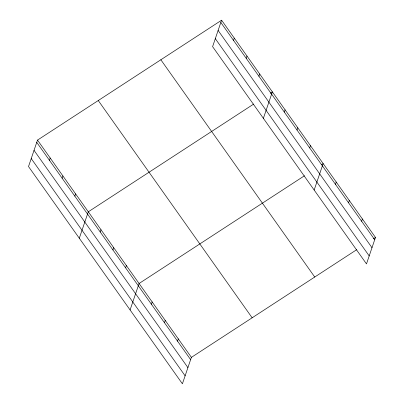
<?xml version="1.0" encoding="UTF-8"?>
<svg xmlns="http://www.w3.org/2000/svg" width="404" height="404" viewBox="0 0 404 404"><rect width="100%" height="100%" fill="white"/><g stroke="black" fill="none" stroke-linecap="round" stroke-linejoin="round"><path stroke-width="0.61" d="M221.599 20.2L212.6 46.637L366.484 263.898L375.483 237.461L221.599 20.2L37.516 140.102L28.517 166.539L182.401 383.8L191.4 357.363L356.793 249.637M49.44 160.297L50.212 158.025M62.135 178.22L62.908 175.952M74.831 196.142L75.604 193.875M79.3 238.234L88.299 211.797L253.687 104.07M100.222 231.992L100.995 229.724M112.918 249.914L113.691 247.647M125.614 267.837L126.386 265.569M130.083 309.929L139.082 283.497L304.47 175.765M233.522 40.395L234.295 38.122M151.389 304.232L152.162 301.96M246.218 58.317L246.99 56.05M164.468 322.7L165.241 320.428M258.913 76.24L259.686 73.972M177.548 341.163L178.321 338.895M263.383 118.332L272.382 91.895L270.301 93.248M284.305 112.09L285.078 109.822M297.001 130.012L297.773 127.745M309.696 147.94L310.469 145.667M314.161 190.031L323.16 163.595L321.604 164.61M335.471 184.33L336.244 182.063M348.551 202.798L349.324 200.525M361.631 221.261L362.403 218.993M373.407 238.814L375.483 237.461M220.826 22.467L374.71 239.729M218.109 30.441L371.993 247.708M215.317 38.663L369.195 255.924M160.853 59.767L314.736 277.028M98.263 100.535L252.147 317.796M37.516 140.102L191.4 357.363M36.744 142.37L190.627 359.631M34.032 150.344L187.911 367.61M31.234 158.565L185.118 375.826"/></g></svg>
